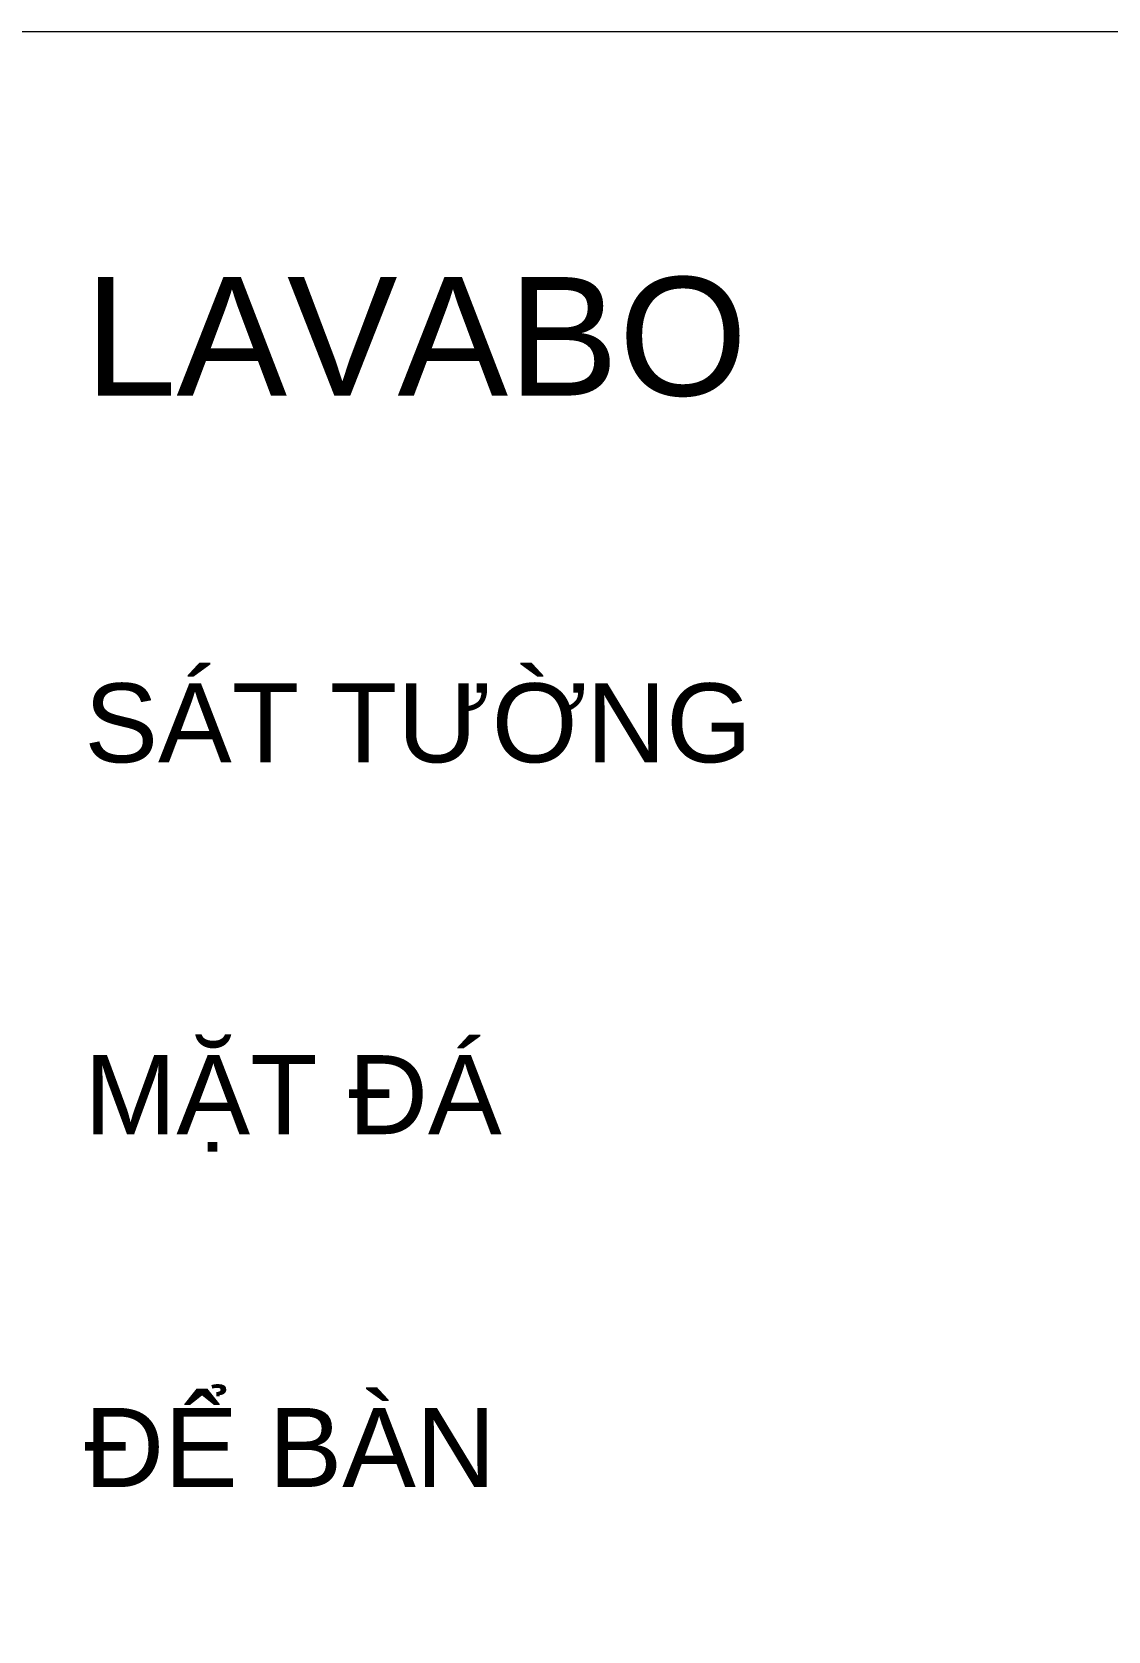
# Model space of a CAD drawing. Header units: inches. Extents: x 242965 to 445791, y 236206 to 423703.
# Drawn here: x 354553 to 370881, y 307606 to 331888 of the extents above; entities that cross this region are included whole.
import ezdxf

# ---------------------------------------------------------------- set-up
doc = ezdxf.new("R2010")
doc.units = ezdxf.units.IN
doc.header["$MEASUREMENT"] = 0
doc.layers.add('2', color=181, linetype='Continuous', lineweight=20)
doc.layers.add('e', color=96, linetype='Continuous', lineweight=5)
doc.styles.add('Vni-Helve', font='')
doc.styles.get('Vni-Helve').set_extended_font_data('VNI-Helve')

msp = doc.modelspace()

# ---------------------------------------------------------------- linework, layer by layer
at = {"layer": 'e'}
msp.add_lwpolyline([(294651.656, 253841.58), (409694.156, 253841.58), (409694.156, 331887.901), (294651.656, 331887.901)], close=True, dxfattribs=at)

# ---------------------------------------------------------------- texts
at = {"layer": '2', "color": 6, "style": 'Vni-Helve'}
msp.add_text('LAVABO', height=1800, dxfattribs=at).set_placement((355347.881, 326366.273))
at = {"layer": '2', "color": 4, "style": 'Vni-Helve'}
for s, p in [('SAÙT TÖÔØNG', (355347.881, 320797.076)), ('MAËT ÑAÙ', (355347.881, 315150.869)), ('ÑEÅ BAØN', (355347.881, 309793.661))]:
    msp.add_text(s, height=1200, dxfattribs=at).set_placement(p)

doc.saveas('drawing.dxf')
